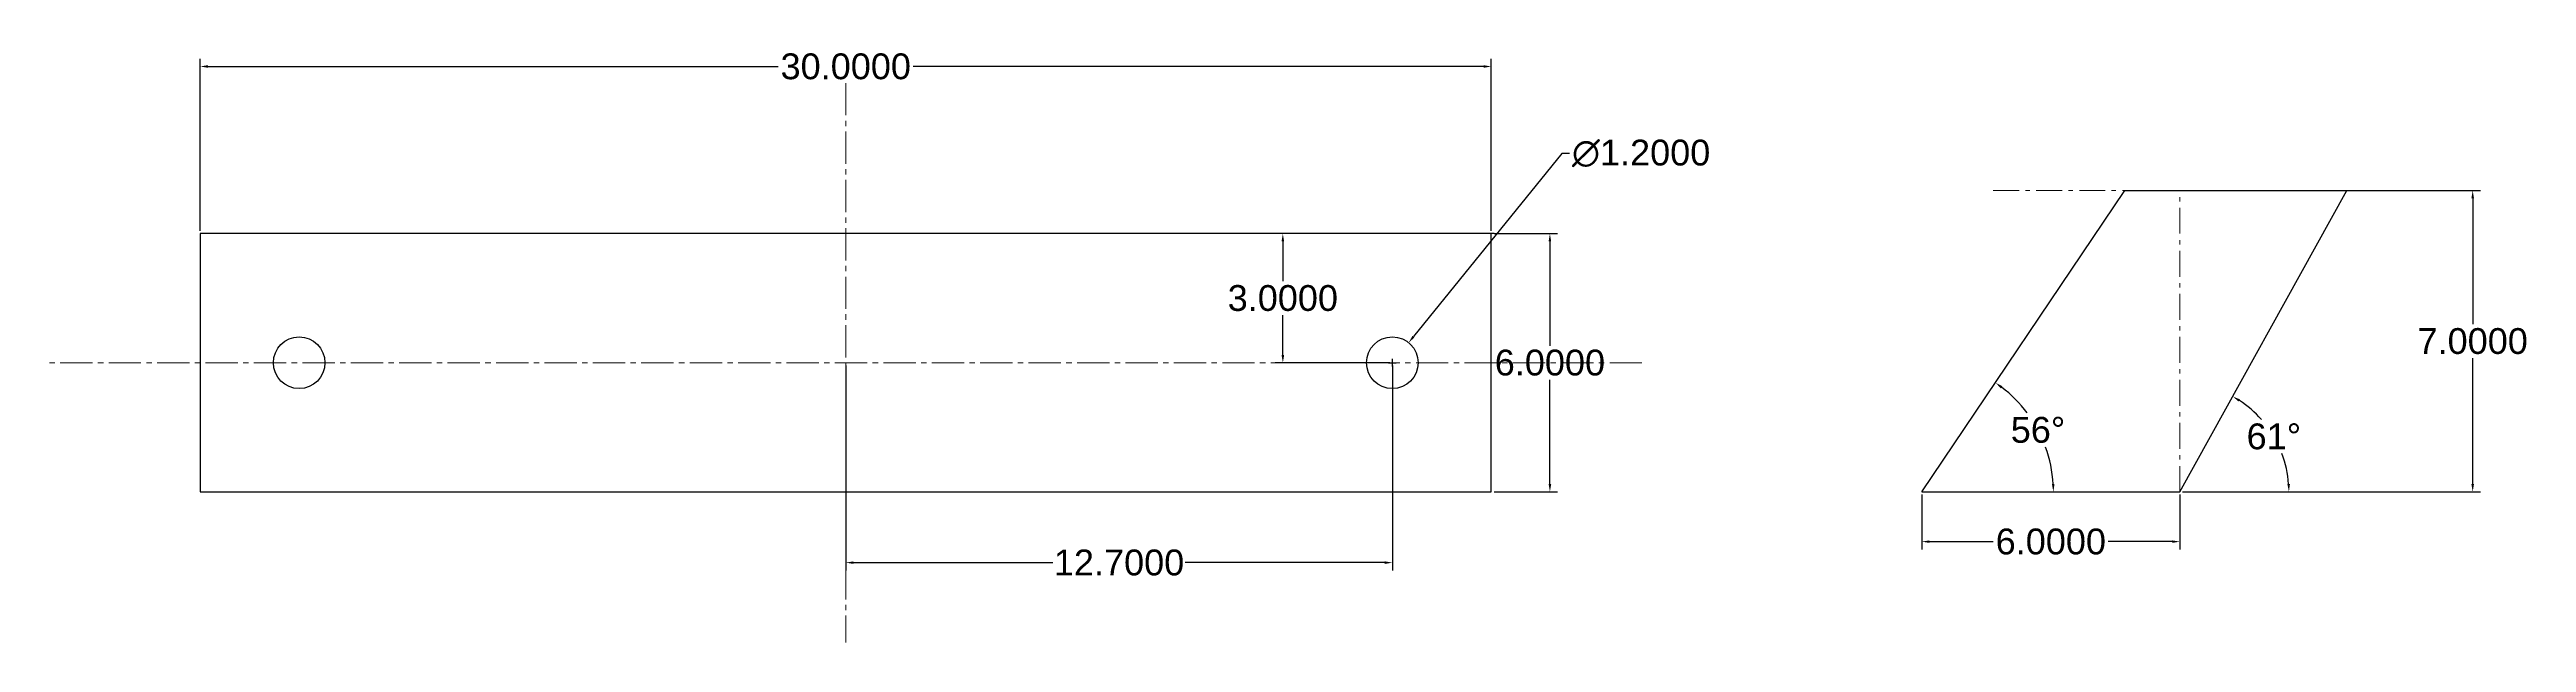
# Model space of a CAD drawing. Header units: centimetres. Extents: x 6.5 to 64.1, y 6.5 to 20.3.
import ezdxf

# ---------------------------------------------------------------- set-up
doc = ezdxf.new("R2010")
doc.units = ezdxf.units.CM
doc.linetypes.add('ACAD_ISO10W100', pattern=[18, 12, -3, 0, -3])
doc.linetypes.add('CENTER2', pattern=[1.125, 0.75, -0.125, 0.125, -0.125])
doc.layers.add('dimesiuni', color=111, linetype='Continuous', lineweight=15)
doc.layers.add('linii de ajutor', color=131, linetype='ACAD_ISO10W100', lineweight=20)
doc.layers.add('schita', color=7, linetype='Continuous')
doc.styles.get("Standard").update_dxf_attribs({"font": 'arial.ttf', "height": 0.6})
doc.dimstyles.get("Standard").update_dxf_attribs({"dimtxt": 0.18, "dimasz": 0.18, "dimexe": 0.18, "dimexo": 0.0625, "dimgap": 0.09, "dimtad": 0, "dimtih": 1, "dimtoh": 1, "dimdec": 4, "dimzin": 0, "dimdsep": 46, "dimtxsty": 'Standard', "dimcen": 0.09, "dimadec": 0, "dimazin": 0, "dimtfac": 1, "dimtdec": 4, "dimtofl": 0, "dimtmove": 0, "dimatfit": 3, "dimfxl": 1, "dimtolj": 1, "dimtzin": 0, "dimarcsym": 0})

# ---------------------------------------------------------------- blocks, each defined once
blk = doc.blocks.new('*U1')
at = {"layer": 'linii de ajutor', "color": 0, "linetype": 'CENTER2', "transparency": 16777216}
blk.add_line((0, 6.5), (0, -6.5), dxfattribs=at)
blk = doc.blocks.new('*U2')
at = {"layer": 'linii de ajutor', "color": 0, "linetype": 'CENTER2', "transparency": 16777216}
blk.add_line((18.5, 0), (-18.5, 0), dxfattribs=at)
blk = doc.blocks.new('*D3')
at = {"layer": 'Defpoints', "color": 0, "transparency": 16777216}
for p in [(10, 19.884), (10, 16), (40, 16)]:
    blk.add_point(p, dxfattribs=at)
at = {"layer": 'dimesiuni', "color": 0, "lineweight": -2, "transparency": 16777216}
for p, q in [((10, 16.062), (10, 20.064)), ((10.18, 19.884), (23.433, 19.884)), ((39.82, 19.884), (26.567, 19.884)), ((40, 16.062), (40, 20.064))]:
    blk.add_line(p, q, dxfattribs=at)
at = {"layer": 'dimesiuni', "color": 0, "transparency": 16777216}
for points in [[(10.18, 19.914), (10.18, 19.854), (10, 19.884)], [(39.82, 19.914), (39.82, 19.854), (40, 19.884)]]:
    blk.add_solid(points, dxfattribs=at)
at = {"layer": 'dimesiuni', "color": 0, "transparency": 16777216, "insert": (25, 19.884), "char_height": 0.6, "attachment_point": 5}
blk.add_mtext('\\A1;30.0000', dxfattribs=at)
blk = doc.blocks.new('*D4')
at = {"layer": 'Defpoints', "color": 0, "transparency": 16777216}
for p in [(40, 16), (41.361, 16), (40, 10)]:
    blk.add_point(p, dxfattribs=at)
at = {"layer": 'dimesiuni', "color": 0, "lineweight": -2, "transparency": 16777216}
for p, q in [((40.063, 16), (41.541, 16)), ((41.361, 15.82), (41.361, 13.396)), ((41.361, 10.18), (41.361, 12.604)), ((40.063, 10), (41.541, 10))]:
    blk.add_line(p, q, dxfattribs=at)
at = {"layer": 'dimesiuni', "color": 0, "transparency": 16777216}
for points in [[(41.331, 15.82), (41.391, 15.82), (41.361, 16)], [(41.331, 10.18), (41.391, 10.18), (41.361, 10)]]:
    blk.add_solid(points, dxfattribs=at)
at = {"layer": 'dimesiuni', "color": 0, "transparency": 16777216, "insert": (41.361, 13), "char_height": 0.6, "attachment_point": 5}
blk.add_mtext('\\A1;6.0000', dxfattribs=at)
blk = doc.blocks.new('*D5')
at = {"layer": 'Defpoints', "color": 0, "transparency": 16777216}
for p in [(50, 10), (56, 10), (56, 8.843)]:
    blk.add_point(p, dxfattribs=at)
at = {"layer": 'dimesiuni', "color": 0, "lineweight": -2, "transparency": 16777216}
for p, q in [((50, 9.938), (50, 8.663)), ((56, 9.938), (56, 8.663)), ((50.18, 8.843), (51.664, 8.843)), ((55.82, 8.843), (54.336, 8.843))]:
    blk.add_line(p, q, dxfattribs=at)
at = {"layer": 'dimesiuni', "color": 0, "transparency": 16777216}
for points in [[(50.18, 8.873), (50.18, 8.813), (50, 8.843)], [(55.82, 8.873), (55.82, 8.813), (56, 8.843)]]:
    blk.add_solid(points, dxfattribs=at)
at = {"layer": 'dimesiuni', "color": 0, "transparency": 16777216, "insert": (53, 8.843), "char_height": 0.6, "attachment_point": 5}
blk.add_mtext('\\A1;6.0000', dxfattribs=at)
blk = doc.blocks.new('*D6')
at = {"layer": 'Defpoints', "color": 0, "transparency": 16777216}
for p in [(54.722, 17), (52.899, 10.979), (50, 10), (50, 10), (56, 10)]:
    blk.add_point(p, dxfattribs=at)
at = {"layer": 'dimesiuni', "color": 0, "lineweight": -2, "transparency": 16777216}
for start, end in [(36.79835, 52.62905), (3.37095, 19.87337)]:
    blk.add_arc((50, 10), 3.06, start, end, dxfattribs=at)
at = {"layer": 'dimesiuni', "color": 0, "transparency": 16777216}
for points in [[(51.84, 12.407), (51.875, 12.456), (51.711, 12.537)], [(53.085, 10.181), (53.025, 10.179), (53.06, 10)]]:
    blk.add_solid(points, dxfattribs=at)
at = {"layer": 'dimesiuni', "color": 0, "transparency": 16777216, "insert": (52.702, 11.437), "char_height": 0.6, "attachment_point": 5}
blk.add_mtext('\\A1;56°', dxfattribs=at)
blk = doc.blocks.new('*D7')
at = {"layer": 'Defpoints', "color": 0, "transparency": 16777216}
for p in [(59.88, 17), (58.374, 10.88), (50, 10), (56, 10), (56, 10)]:
    blk.add_point(p, dxfattribs=at)
at = {"layer": 'dimesiuni', "color": 0, "lineweight": -2, "transparency": 16777216}
blk.add_line((56.062, 10), (58.712, 10), dxfattribs=at)
for start, end in [(41.61032, 56.92628), (4.07372, 20.54946)]:
    blk.add_arc((56, 10), 2.532, start, end, dxfattribs=at)
at = {"layer": 'dimesiuni', "color": 0, "transparency": 16777216}
for points in [[(57.366, 12.096), (57.397, 12.148), (57.228, 12.215)], [(58.556, 10.181), (58.496, 10.179), (58.532, 10)]]:
    blk.add_solid(points, dxfattribs=at)
at = {"layer": 'dimesiuni', "color": 0, "transparency": 16777216, "insert": (58.182, 11.285), "char_height": 0.6, "attachment_point": 5}
blk.add_mtext('\\A1;61°', dxfattribs=at)
blk = doc.blocks.new('*D8')
at = {"layer": 'Defpoints', "color": 0, "transparency": 16777216}
for p in [(56, 17), (62.802, 17), (56, 10)]:
    blk.add_point(p, dxfattribs=at)
at = {"layer": 'dimesiuni', "color": 0, "lineweight": -2, "transparency": 16777216}
for p, q in [((56.063, 17), (62.982, 17)), ((62.802, 16.82), (62.802, 13.896)), ((62.802, 10.18), (62.802, 13.104)), ((56.063, 10), (62.982, 10))]:
    blk.add_line(p, q, dxfattribs=at)
at = {"layer": 'dimesiuni', "color": 0, "transparency": 16777216}
for points in [[(62.772, 16.82), (62.832, 16.82), (62.802, 17)], [(62.772, 10.18), (62.832, 10.18), (62.802, 10)]]:
    blk.add_solid(points, dxfattribs=at)
at = {"layer": 'dimesiuni', "color": 0, "transparency": 16777216, "insert": (62.802, 13.5), "char_height": 0.6, "attachment_point": 5}
blk.add_mtext('\\A1;7.0000', dxfattribs=at)
blk = doc.blocks.new('*D9')
at = {"layer": 'Defpoints', "color": 0, "transparency": 16777216}
for p in [(38.078, 13.466), (37.322, 12.534)]:
    blk.add_point(p, dxfattribs=at)
at = {"layer": 'dimesiuni', "color": 0, "lineweight": -2, "transparency": 16777216}
for p, q in [((41.64, 17.864), (38.191, 13.606)), ((41.82, 17.864), (41.64, 17.864)), ((37.61, 13), (37.79, 13)), ((37.7, 12.91), (37.7, 13.09))]:
    blk.add_line(p, q, dxfattribs=at)
at = {"layer": 'dimesiuni', "color": 0, "transparency": 16777216}
blk.add_solid([(38.168, 13.625), (38.214, 13.587), (38.078, 13.466)], dxfattribs=at)
at = {"layer": 'dimesiuni', "color": 0, "transparency": 16777216, "insert": (43.481, 17.864), "char_height": 0.6, "attachment_point": 5}
blk.add_mtext('\\A1;∅1.2000', dxfattribs=at)
blk = doc.blocks.new('*D10')
at = {"layer": 'Defpoints', "color": 0, "transparency": 16777216}
for p in [(25, 13), (37.7, 13), (37.7, 8.355)]:
    blk.add_point(p, dxfattribs=at)
at = {"layer": 'dimesiuni', "color": 0, "lineweight": -2, "transparency": 16777216}
for p, q in [((25, 12.938), (25, 8.175)), ((37.7, 12.938), (37.7, 8.175)), ((25.18, 8.355), (29.811, 8.355)), ((37.52, 8.355), (32.889, 8.355))]:
    blk.add_line(p, q, dxfattribs=at)
at = {"layer": 'dimesiuni', "color": 0, "transparency": 16777216}
for points in [[(25.18, 8.385), (25.18, 8.325), (25, 8.355)], [(37.52, 8.385), (37.52, 8.325), (37.7, 8.355)]]:
    blk.add_solid(points, dxfattribs=at)
at = {"layer": 'dimesiuni', "color": 0, "transparency": 16777216, "insert": (31.35, 8.355), "char_height": 0.6, "attachment_point": 5}
blk.add_mtext('\\A1;12.7000', dxfattribs=at)
blk = doc.blocks.new('*D11')
at = {"layer": 'Defpoints', "color": 0, "transparency": 16777216}
for p in [(35.156, 16), (40.13, 16), (37.7, 13)]:
    blk.add_point(p, dxfattribs=at)
at = {"layer": 'dimesiuni', "color": 0, "lineweight": -2, "transparency": 16777216}
for p, q in [((40.068, 16), (34.976, 16)), ((35.156, 15.82), (35.156, 14.897)), ((35.156, 13.18), (35.156, 14.103)), ((37.638, 13), (34.976, 13))]:
    blk.add_line(p, q, dxfattribs=at)
at = {"layer": 'dimesiuni', "color": 0, "transparency": 16777216}
for points in [[(35.126, 15.82), (35.186, 15.82), (35.156, 16)], [(35.126, 13.18), (35.186, 13.18), (35.156, 13)]]:
    blk.add_solid(points, dxfattribs=at)
at = {"layer": 'dimesiuni', "color": 0, "transparency": 16777216, "insert": (35.156, 14.5), "char_height": 0.6, "attachment_point": 5}
blk.add_mtext('\\A1;3.0000', dxfattribs=at)

msp = doc.modelspace()

# ---------------------------------------------------------------- linework, layer by layer
at = {"layer": 'linii de ajutor', "ltscale": 0.05}
for p, q in [((51.66278, 17), (62.951, 17)), ((56, 10), (56, 17))]:
    msp.add_line(p, q, dxfattribs=at)
at = {"layer": 'schita'}
for p, q in [((50, 10), (54.72156, 17)), ((54.72156, 17), (59.88016, 17)), ((56, 10), (59.88016, 17)), ((40, 16), (10, 16)), ((10, 16), (10, 10)), ((40, 10), (40, 16)), ((10, 10), (40, 10)), ((50, 10), (56, 10))]:
    msp.add_line(p, q, dxfattribs=at)
for centre in [(12.3, 13), (37.7, 13)]:
    msp.add_circle(centre, 0.6, dxfattribs=at)

# ---------------------------------------------------------------- block references
at = {"layer": 'linii de ajutor', "linetype": 'CENTER2'}
for name in ['*U1', '*U2']:
    msp.add_blockref(name, (25, 13), dxfattribs=at)

# ---------------------------------------------------------------- dimensions: what is measured, and where the dimension line sits
at = {"layer": 'dimesiuni'}
for base, p1, p2, picture, middle in [((10, 19.88441), (40, 16), (10, 16), '*D3', (25, 19.88441)), ((37.7, 8.3549), (25, 13), (37.7, 13), '*D10', (31.35, 8.3549)), ((56, 8.84255), (50, 10), (56, 10), '*D5', (53, 8.84255))]:
    dim = msp.add_linear_dim(base=base, p1=p1, p2=p2, dimstyle='Standard', dxfattribs=at)
    dim.commit()
    dim.dimension.update_dxf_attribs({"geometry": picture, "text_midpoint": middle})
dim = msp.add_diameter_dim_2p(p1=(37.32233, 12.53378), p2=(38.07767, 13.46622), dimstyle='Standard', dxfattribs=at)
dim.commit()
dim.dimension.update_dxf_attribs({"geometry": '*D9', "text_midpoint": (43.48112, 17.86414), "dimtype": 163})
for base, line2, picture, middle in [((52.89892, 10.97935), ((50, 10), (54.72156, 17)), '*D6', (52.70172, 11.43653)), ((58.3744, 10.87989), ((56, 10), (59.88016, 17)), '*D7', (58.1818, 11.28518))]:
    dim = msp.add_angular_dim_2l(base=base, line1=((50, 10), (56, 10)), line2=line2, dimstyle='Standard', dxfattribs=at)
    dim.commit()
    dim.dimension.update_dxf_attribs({"geometry": picture, "text_midpoint": middle})
for base, p1, p2, picture, middle in [((62.80175, 17), (56, 10), (56, 17), '*D8', (62.80175, 13.5)), ((35.15592, 16), (37.7, 13), (40.13023, 16), '*D11', (35.15592, 14.5)), ((41.36142, 16), (40, 10), (40, 16), '*D4', (41.36142, 13))]:
    dim = msp.add_linear_dim(base=base, p1=p1, p2=p2, angle=90, dimstyle='Standard', dxfattribs=at)
    dim.commit()
    dim.dimension.update_dxf_attribs({"geometry": picture, "text_midpoint": middle})

doc.saveas('drawing.dxf')
